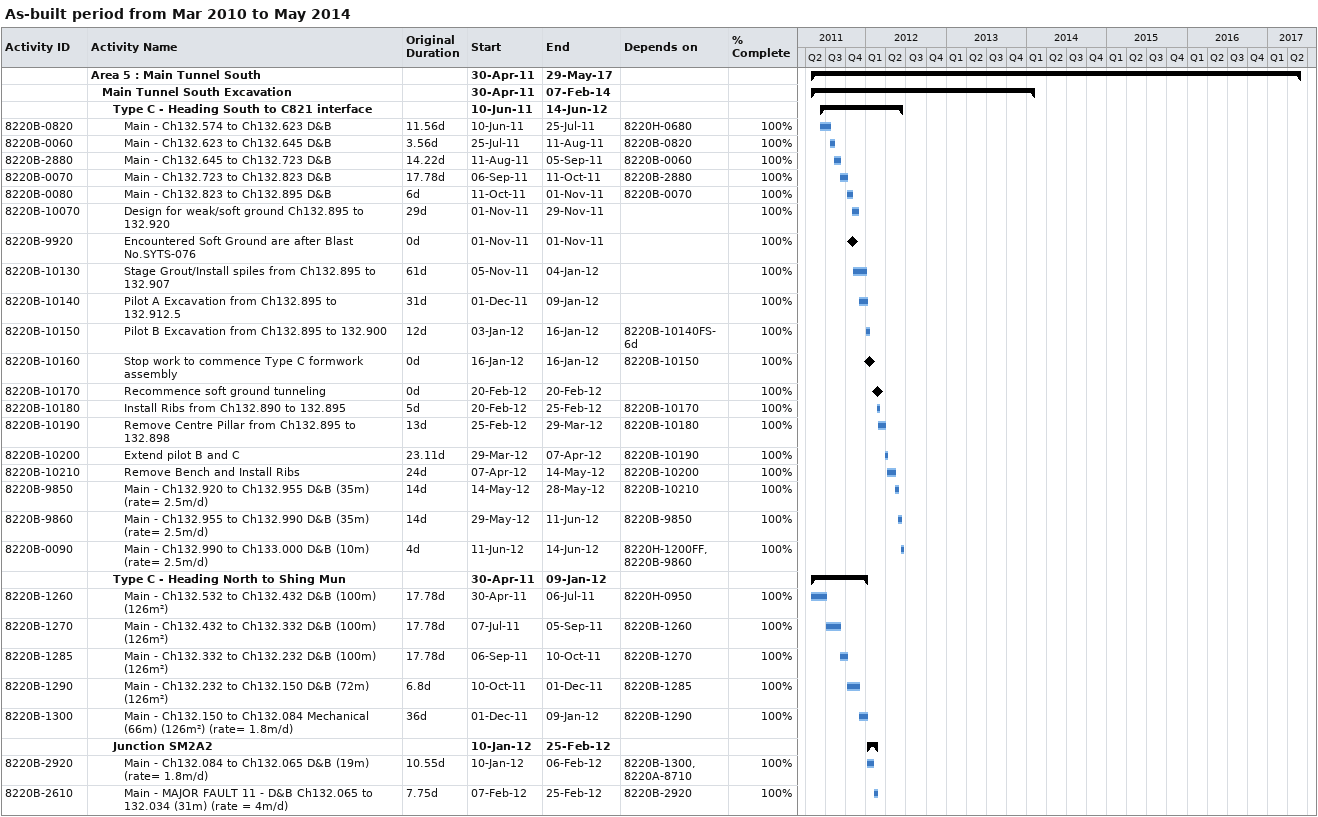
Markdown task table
As-built period from Mar 2010 to May 2014

| ID | Level | Task | Original duration | Start | Finish | Predecessors | % complete |
|---|---|---|---|---|---|---|---|
|  | 1 | **Area 5 : Main Tunnel South** |  | 2011-04-30 | 2017-05-29 |  |  |
|  | 2 | **Main Tunnel South Excavation** |  | 2011-04-30 | 2014-02-07 |  |  |
|  | 3 | **Type C - Heading South to C821 interface** |  | 2011-06-10 | 2012-06-14 |  |  |
| 8220B-0820 | 4 | Main - Ch132.574 to Ch132.623 D&B | 11.56d | 2011-06-10 | 2011-07-25 | 8220H-0680 | 100 |
| 8220B-0060 | 4 | Main - Ch132.623 to Ch132.645 D&B | 3.56d | 2011-07-25 | 2011-08-11 | 8220B-0820 | 100 |
| 8220B-2880 | 4 | Main - Ch132.645 to Ch132.723 D&B | 14.22d | 2011-08-11 | 2011-09-05 | 8220B-0060 | 100 |
| 8220B-0070 | 4 | Main - Ch132.723 to Ch132.823 D&B | 17.78d | 2011-09-06 | 2011-10-11 | 8220B-2880 | 100 |
| 8220B-0080 | 4 | Main - Ch132.823 to Ch132.895 D&B | 6d | 2011-10-11 | 2011-11-01 | 8220B-0070 | 100 |
| 8220B-10070 | 4 | Design for weak/soft ground Ch132.895 to 132.920 | 29d | 2011-11-01 | 2011-11-29 |  | 100 |
| 8220B-9920 | 4 | Encountered Soft Ground are after Blast No.SYTS-076 | 0d | 2011-11-01 | 2011-11-01 |  | 100 |
| 8220B-10130 | 4 | Stage Grout/Install spiles from Ch132.895 to 132.907 | 61d | 2011-11-05 | 2012-01-04 |  | 100 |
| 8220B-10140 | 4 | Pilot A Excavation from Ch132.895 to 132.912.5 | 31d | 2011-12-01 | 2012-01-09 |  | 100 |
| 8220B-10150 | 4 | Pilot B Excavation from Ch132.895 to 132.900 | 12d | 2012-01-03 | 2012-01-16 | 8220B-10140FS-6d | 100 |
| 8220B-10160 | 4 | Stop work to commence Type C formwork assembly | 0d | 2012-01-16 | 2012-01-16 | 8220B-10150 | 100 |
| 8220B-10170 | 4 | Recommence soft ground tunneling | 0d | 2012-02-20 | 2012-02-20 |  | 100 |
| 8220B-10180 | 4 | Install Ribs from Ch132.890 to 132.895 | 5d | 2012-02-20 | 2012-02-25 | 8220B-10170 | 100 |
| 8220B-10190 | 4 | Remove Centre Pillar from Ch132.895 to 132.898 | 13d | 2012-02-25 | 2012-03-29 | 8220B-10180 | 100 |
| 8220B-10200 | 4 | Extend pilot B and C | 23.11d | 2012-03-29 | 2012-04-07 | 8220B-10190 | 100 |
| 8220B-10210 | 4 | Remove Bench and Install Ribs | 24d | 2012-04-07 | 2012-05-14 | 8220B-10200 | 100 |
| 8220B-9850 | 4 | Main - Ch132.920 to Ch132.955 D&B (35m) (rate= 2.5m/d) | 14d | 2012-05-14 | 2012-05-28 | 8220B-10210 | 100 |
| 8220B-9860 | 4 | Main - Ch132.955 to Ch132.990 D&B (35m) (rate= 2.5m/d) | 14d | 2012-05-29 | 2012-06-11 | 8220B-9850 | 100 |
| 8220B-0090 | 4 | Main - Ch132.990 to Ch133.000 D&B (10m) (rate= 2.5m/d) | 4d | 2012-06-11 | 2012-06-14 | 8220H-1200FF, 8220B-9860 | 100 |
|  | 3 | **Type C - Heading North to Shing Mun** |  | 2011-04-30 | 2012-01-09 |  |  |
| 8220B-1260 | 4 | Main - Ch132.532 to Ch132.432 D&B (100m) (126m²) | 17.78d | 2011-04-30 | 2011-07-06 | 8220H-0950 | 100 |
| 8220B-1270 | 4 | Main - Ch132.432 to Ch132.332 D&B (100m) (126m²) | 17.78d | 2011-07-07 | 2011-09-05 | 8220B-1260 | 100 |
| 8220B-1285 | 4 | Main - Ch132.332 to Ch132.232 D&B (100m) (126m²) | 17.78d | 2011-09-06 | 2011-10-10 | 8220B-1270 | 100 |
| 8220B-1290 | 4 | Main - Ch132.232 to Ch132.150 D&B (72m) (126m²) | 6.8d | 2011-10-10 | 2011-12-01 | 8220B-1285 | 100 |
| 8220B-1300 | 4 | Main - Ch132.150 to Ch132.084 Mechanical (66m) (126m²) (rate= 1.8m/d) | 36d | 2011-12-01 | 2012-01-09 | 8220B-1290 | 100 |
|  | 3 | **Junction SM2A2** |  | 2012-01-10 | 2012-02-25 |  |  |
| 8220B-2920 | 4 | Main - Ch132.084 to Ch132.065 D&B (19m) (rate= 1.8m/d) | 10.55d | 2012-01-10 | 2012-02-06 | 8220B-1300, 8220A-8710 | 100 |
| 8220B-2610 | 4 | Main - MAJOR FAULT 11 - D&B Ch132.065 to 132.034 (31m) (rate = 4m/d) | 7.75d | 2012-02-07 | 2012-02-25 | 8220B-2920 | 100 |
